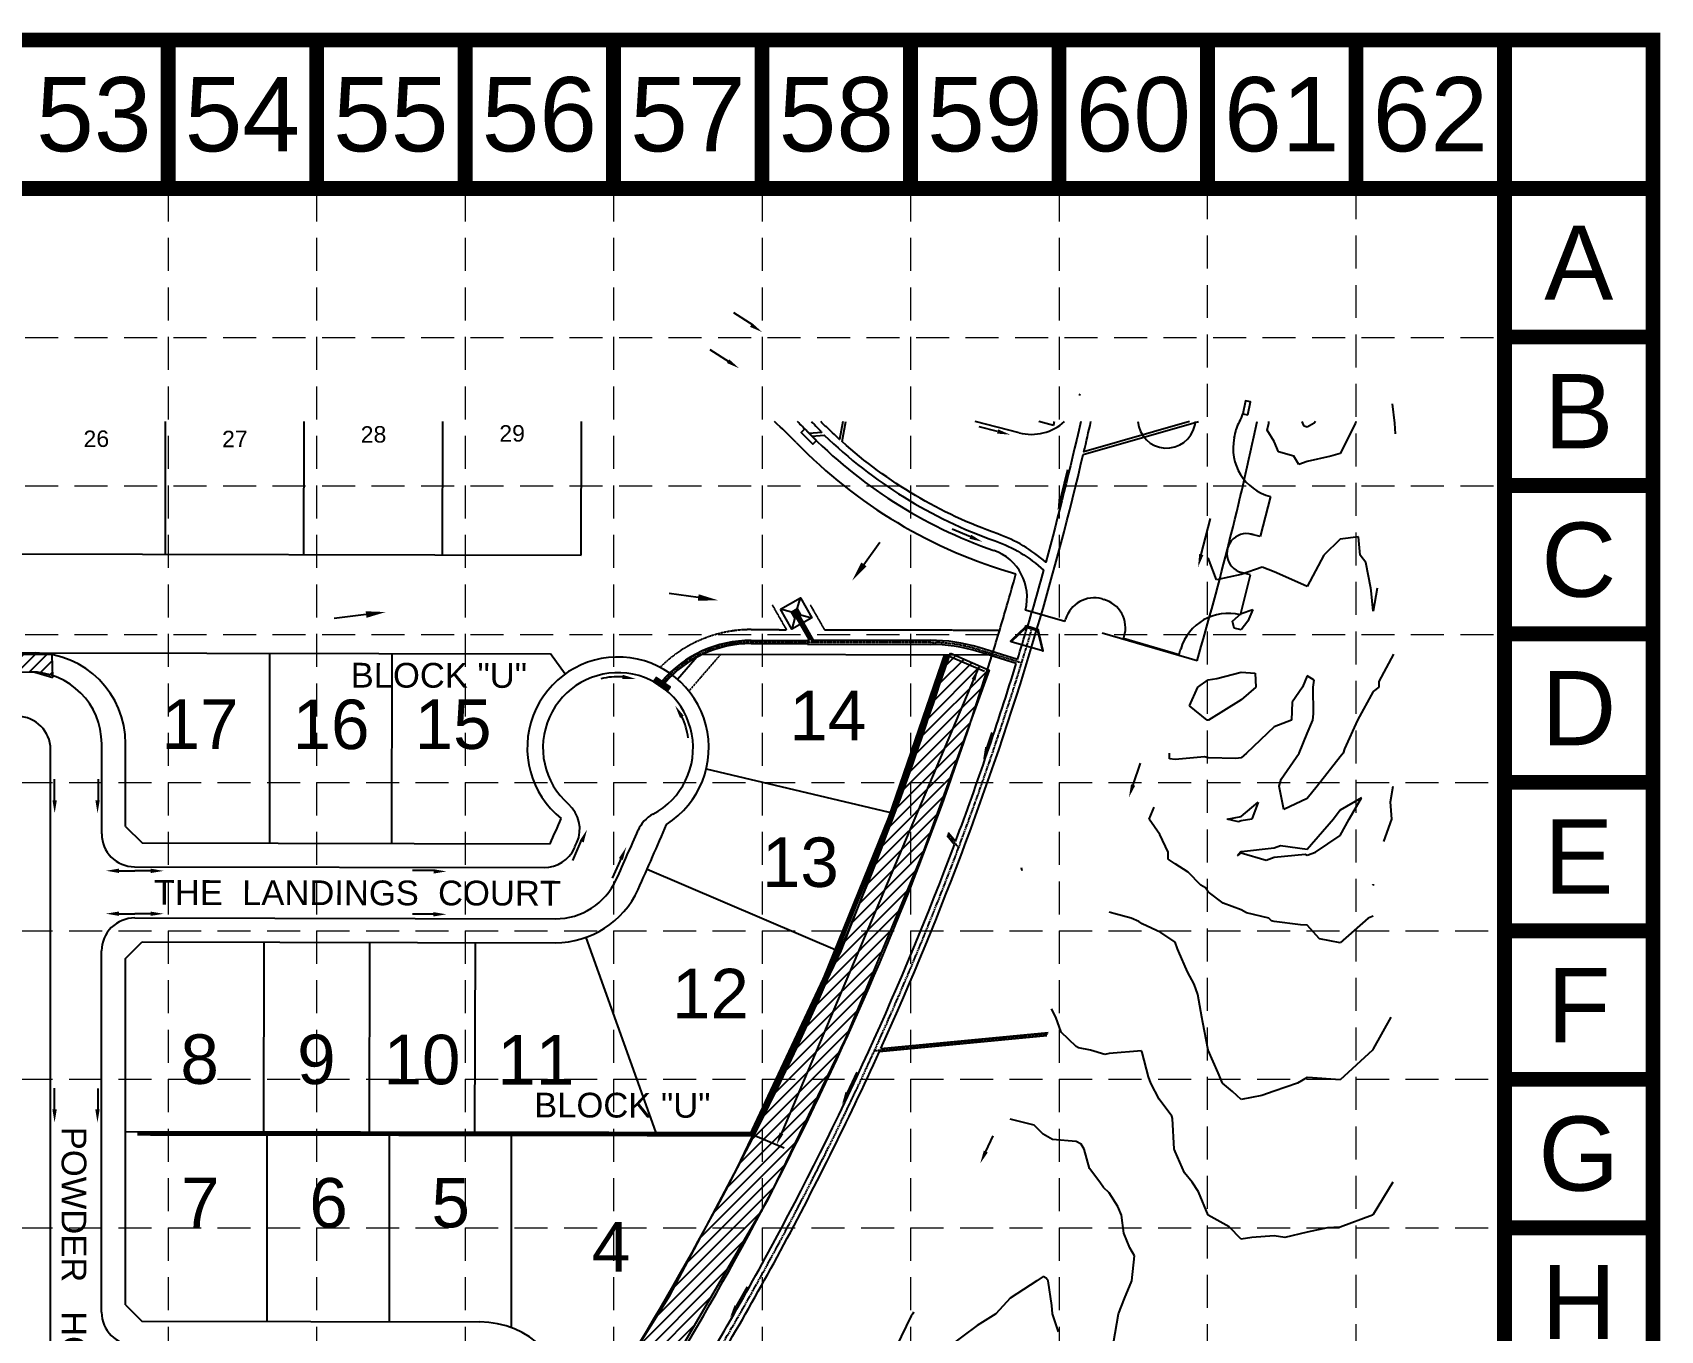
# Model space of a CAD drawing. Header units: inches. Extents: x 2468851 to 2474620, y 7110473 to 7114082.
# Drawn here: x 2473633 to 2474620, y 7113295 to 7114082 of the extents above; entities that cross this region are included whole.
import ezdxf
from ezdxf.enums import TextEntityAlignment as Align

# ---------------------------------------------------------------- set-up
doc = ezdxf.new("R2010")
doc.units = ezdxf.units.IN
doc.header["$MEASUREMENT"] = 0
doc.linetypes.add('CENTER2', pattern=[1.125, 0.75, -0.125, 0.125, -0.125])
doc.linetypes.add('HIDDEN', pattern=[0.375, 0.25, -0.125])
for name, color, linetype in [('AROW', 250, 'Continuous'), ('BASE', 7, 'Continuous'), ('BLOCKNO', 250, 'Continuous'), ('contours', 35, 'Continuous'), ('EXIST', 250, 'Continuous'), ('EXPVMT', 250, 'Continuous'), ('EXSTM', 250, 'Continuous'), ('FLOW', 250, 'Continuous'), ('GRID', 254, 'HIDDEN'), ('LOT', 250, 'Continuous'), ('LOTNO', 250, 'Continuous'), ('PVMT', 250, 'Continuous'), ('SODDED LOT', 2, 'Continuous'), ('SROW', 250, 'Continuous'), ('STM', 1, 'Continuous'), ('STMCL', 133, 'CENTER2'), ('STRNAMES', 250, 'Continuous'), ('WALL', 21, 'HIDDEN')]:
    doc.layers.add(name, color=color, linetype=linetype)
doc.styles.get("Standard").update_dxf_attribs({"font": 'ARIAL.TTF'})
pattern_1 = [(112.518042, (2474495.78832, 7112714.8537), (-0.230939745, -0.095743585), [])]

# ---------------------------------------------------------------- blocks, each defined once
blk = doc.blocks.new('1DB')
at = {"layer": 'FLOW'}
for p, q in [((6.25, 13), (20.07, 13)), ((6.25, -13.5), (20.07, -13.5))]:
    blk.add_line(p, q, dxfattribs=at)
for points in [[(7.28, 11.68), (7.28, 14.32), (-0.62, 13)], [(7.28, -14.32), (7.28, -11.68), (-0.62, -13)]]:
    blk.add_solid(points, dxfattribs=at)

msp = doc.modelspace()

# ---------------------------------------------------------------- hatches: boundary and pattern name
at = {"layer": 'EXSTM'}
h = msp.add_hatch(dxfattribs=at)
h.set_pattern_fill('ANSI31', color=5, angle=0.54291, style=0)
h.set_pattern_definition([(45.5429055, (2464147.56629, 7106110.70135), (-0.0892218899, 0.0875468695), [])])
h.paths.add_polyline_path([(2474234.78, 7113721.38), (2474225.78, 7113712.83), (2474226.13, 7113712.47), (2474235.34, 7113721.21), (2474242.06, 7113719.22), (2474245.03, 7113706.87), (2474245.52, 7113706.99), (2474242.61, 7113719.06), (2474242.8, 7113719.7), (2474234.97, 7113722.02)])
at = {"layer": 'SODDED LOT', "linetype": 'Continuous'}
h = msp.add_hatch(dxfattribs=at)
h.set_pattern_fill('ANSI31', color=256, scale=40, style=0)
h.paths.add_polyline_path([(2472093.27, 7112787.68), (2472221.59, 7112787.6), (2472221.08, 7112667.42), (2472093.19, 7112666.7), (2472093.19, 7112679.12), (2472093.23, 7112787.69)])
h.paths.add_polyline_path([(2471960.54, 7112505.35), (2471959.71, 7112628.22), (2472033.69, 7112628.18), (2472034.41, 7112505.21), (2471960.54, 7112505.34)])
h.paths.add_polyline_path([(2472943.89, 7112483.19), (2472828.59, 7112440.6), (2472835.74, 7112422.59), (2472839.67, 7112413.52), (2472848.01, 7112395.55), (2472853.04, 7112385.9), (2472858.54, 7112375.56), (2472870.46, 7112355.81), (2472902.04, 7112375.66), (2472974.15, 7112421.81), (2472963.65, 7112439.45), (2472954.73, 7112457.18), (2472946.69, 7112476.09), (2472944.08, 7112483.06)])
h.paths.add_polyline_path([(2473207.06, 7112415.58), (2473209.53, 7112419.29), (2473291.23, 7112550.2), (2473277.07, 7112559.74), (2473268.68, 7112565.82), (2473245.98, 7112583.4), (2473233.38, 7112592.16), (2473227.76, 7112595.82), (2473221.45, 7112599.4), (2473212.26, 7112604.76), (2473198.38, 7112611.83), (2473179.61, 7112620.06), (2473160.96, 7112626.49), (2473143.61, 7112631.4), (2473124.73, 7112635.28), (2473119.22, 7112635.24), (2473114.46, 7112633.66), (2473110.42, 7112630.84), (2473107.89, 7112626.3), (2473106.59, 7112621.61), (2473105.41, 7112606.64), (2473105.49, 7112593.24), (2473106.92, 7112578.87), (2473109.79, 7112566.01), (2473113.82, 7112552.87), (2473118.84, 7112540.86), (2473119.62, 7112539.28), (2473125.49, 7112528.42), (2473132.54, 7112517.6), (2473154.47, 7112487.42), (2473189.13, 7112440.05), (2473207, 7112415.61)])
h.paths.add_polyline_path([(2472149.87, 7113580.61), (2472139.15, 7113587.25), (2472148.34, 7113599.5), (2472129.96, 7113617.37), (2472301.04, 7113620.95), (2472421.05, 7113670.47), (2472435.86, 7113657.7), (2472418.5, 7113656.68), (2472386.32, 7113644.43), (2472349.55, 7113630.65), (2472301.04, 7113613.8), (2472253.54, 7113608.18), (2472206.05, 7113607.67), (2472182.05, 7113606.65), (2472168.77, 7113602.57), (2472156, 7113590.31)])
h.paths.add_polyline_path([(2472770.94, 7113693.31), (2472783.83, 7113696.4), (2473029.19, 7113695.37), (2473046.2, 7113689.7), (2473045.68, 7113705.68), (2472771.46, 7113707.22)])
h.paths.add_polyline_path([(2473645.39, 7113690.66), (2473644.98, 7113704.58), (2473380.05, 7113706.22), (2473375.55, 7113692.3), (2473381.69, 7113694.76), (2473634.33, 7113693.94)])
h.paths.add_polyline_path([(2473661.81, 7113026.94), (2473687.47, 7113025.61), (2473728.46, 7113019.28), (2473771.12, 7113012.61), (2473800.78, 7113000.62), (2473816.11, 7112991.96), (2473817.62, 7112992.3), (2473826.58, 7112958.99), (2473778.33, 7112869.43), (2473754.23, 7112818.27), (2473704.86, 7112707.31), (2473675.95, 7112628.52), (2473649.37, 7112551.6), (2473609.35, 7112401.13), (2473621.99, 7112397.24), (2473660.24, 7112541.42), (2473686.99, 7112623.57), (2473721.05, 7112713.98), (2473756.54, 7112795.8), (2473776.21, 7112842.14), (2473803.69, 7112892.8), (2473821.26, 7112931.75), (2473838.19, 7112953.92), (2473843.82, 7112970.36), (2473841.57, 7112984.99), (2473834.36, 7112995.8), (2473821.75, 7113003.46), (2473803.51, 7113011.56), (2473780.76, 7113020.12), (2473754.18, 7113027.78), (2473717.91, 7113032.73), (2473683.75, 7113037.76), (2473675.22, 7113037.54), (2473668.46, 7113034.66), (2473663.02, 7113029.01)])
h.paths.add_polyline_path([(2473971.46, 7113199.84), (2473953.3, 7113211.94), (2473941.19, 7113192.09), (2473861.1, 7113065.57), (2473810.53, 7113087.5), (2473761.17, 7113101.51), (2473720.96, 7113106.99), (2473697.2, 7113110.44), (2473674.12, 7113113.74), (2473679.51, 7113105.34), (2473686.71, 7113099.95), (2473703.5, 7113097.55), (2473742.47, 7113092.16), (2473787.44, 7113083.17), (2473826.42, 7113069.98), (2473851, 7113058.59), (2473862.39, 7113053.19), (2473874.39, 7113053.49), (2473885.78, 7113058.29), (2473895.97, 7113069.68), (2473937.95, 7113137.71), (2473969.87, 7113198.61)])
h.paths.add_polyline_path([(2474189.42, 7113705.55), (2474212.71, 7113695.29), (2474173.05, 7113585.51), (2474125.46, 7113471.59), (2474078.44, 7113374.03), (2473995.24, 7113231.38), (2473980.72, 7113211.84), (2473961.73, 7113224.12), (2474019.25, 7113316.23), (2474060.01, 7113393.26), (2474123.11, 7113525), (2474155.5, 7113608.17)])
h.paths.add_polyline_path([(2472613.26, 7113048.11), (2472742.65, 7113047.89), (2472742.87, 7112984.1), (2472740.21, 7112975.02), (2472732.24, 7112966.82), (2472722.71, 7112964.61), (2472628.32, 7112964.83), (2472620.35, 7112967.71), (2472615.69, 7112974.13), (2472614.14, 7112982.33), (2472613.26, 7112995.17)])
h.paths.add_polyline_path([(2472069.94, 7112331.55), (2472070.27, 7112318.14), (2472070.57, 7112197.11), (2471996.68, 7112197.18), (2471995.85, 7112331.7), (2472070.2, 7112331.62)])
h.paths.add_polyline_path([(2472440.24, 7112197.06), (2472440.35, 7112331.72), (2472514.33, 7112331.71), (2472514.08, 7112311.45), (2472514.13, 7112197.08), (2472440.38, 7112197.08)])
h.paths.add_polyline_path([(2471733.82, 7111882.26), (2471733.82, 7111970.43), (2471868.56, 7111970.92), (2471868.33, 7111882.52), (2471840.59, 7111882.44), (2471733.92, 7111881.99)])
edge = h.paths.add_edge_path()
edge.add_line((2471343.49, 7111970.99), (2471344.1, 7111826.58))
edge.add_line((2471344.1, 7111826.58), (2471538.48, 7111827.27))
edge.add_arc((2471538.41, 7111847.27), 20, 270.20357, 360.19932)
edge.add_line((2471558.41, 7111847.34), (2471558.39, 7111971.64))
edge.add_line((2471558.39, 7111971.64), (2471343.54, 7111970.92))
edge.add_line((2471343.54, 7111970.92), (2471343.49, 7111970.99))
h.paths.add_polyline_path([(2471436.46, 7111651.34), (2471435.9, 7111795.94), (2471345.57, 7111795.65), (2471346.01, 7111779.03), (2471346.34, 7111651.2), (2471436.36, 7111651.42)])
edge = h.paths.add_edge_path()
edge.add_line((2470893.92, 7111969.77), (2470893.47, 7112114.02))
edge.add_line((2470893.47, 7112114.02), (2470801.61, 7112113.73))
edge.add_arc((2470801.67, 7112093.74), 19.99, 90.17771, 179.37668)
edge.add_line((2470781.69, 7112093.96), (2470781.61, 7112090.91))
edge.add_line((2470781.61, 7112090.91), (2470782.08, 7111968.84))
edge.add_line((2470782.08, 7111968.84), (2470894, 7111969.62))
edge.add_line((2470894, 7111969.62), (2470893.92, 7111969.77))
h.paths.add_polyline_path([(2470750.33, 7112143.41), (2470731.58, 7112143.47), (2470623.88, 7112143.12), (2470623.33, 7112319.59), (2470749.92, 7112320.06), (2470750.44, 7112143.38)])
h.paths.add_polyline_path([(2470605.1, 7111911.51), (2470605.12, 7111834.55), (2470462.4, 7111834.08), (2470462.15, 7111910.96), (2470480.76, 7111911.1), (2470605.11, 7111911.52)])
at = {"layer": 'STM'}
h = msp.add_hatch(dxfattribs=at)
h.set_pattern_fill('ANSI31', color=5, scale=2, angle=67.51804, style=0)
h.set_pattern_definition(pattern_1)
h.paths.add_polyline_path([(2474093.05, 7113730.29), (2474096.52, 7113732.28), (2474098.52, 7113728.82), (2474095.05, 7113726.82)])
h = msp.add_hatch(dxfattribs=at)
h.set_pattern_fill('ANSI31', color=5, scale=2, angle=67.51804, style=0)
h.set_pattern_definition(pattern_1)
h.paths.add_polyline_path([(2474017.65, 7113682.54), (2474019.36, 7113685.02), (2474011.13, 7113690.7), (2474009.42, 7113688.22)])

# ---------------------------------------------------------------- linework, layer by layer
at = {"layer": 'AROW'}
for p, q in [((2473634.52, 7113705.62), (2473947.03, 7113705.02)), ((2473955.78, 7113692.83), (2473947.03, 7113705.02)), ((2474023.86, 7113689.73), (2474036.95, 7113704.85)), ((2474036.95, 7113704.85), (2474214.63, 7113704.5)), ((2473689.35, 7113415.52), (2474071.2, 7113414.78))]:
    msp.add_line(p, q, dxfattribs=at)
msp.add_arc((2472360.61, 7114275.65), 1915, 327.81638, 342.64913, dxfattribs=at)
at = {"layer": 'BASE', "color": 9}
msp.add_line((2474525.16, 7113987.19), (2474525.16, 7110567.19), dxfattribs=at)
at = {"layer": 'BASE', "const_width": 9}
for points in [[(2468855.16, 7110477.19), (2474615.16, 7110477.19), (2474615.16, 7114077.19), (2468855.16, 7114077.19)], [(2468945.16, 7110567.19), (2474525.16, 7110567.19), (2474525.16, 7113987.19), (2468945.16, 7113987.19)]]:
    msp.add_lwpolyline(points, close=True, dxfattribs=at)
for points in [[(2473715.16, 7113987.19), (2473715.16, 7114077.19)], [(2473805.16, 7113987.19), (2473805.16, 7114077.19)], [(2473895.16, 7113987.19), (2473895.16, 7114077.19)], [(2473985.16, 7113987.19), (2473985.16, 7114077.19)], [(2474075.16, 7113987.19), (2474075.16, 7114077.19)], [(2474165.16, 7113987.19), (2474165.16, 7114077.19)], [(2474255.16, 7113987.19), (2474255.16, 7114077.19)], [(2474345.16, 7113987.19), (2474345.16, 7114077.19)], [(2474435.16, 7113987.19), (2474435.16, 7114077.19)], [(2474525.16, 7113987.19), (2474525.16, 7114077.19)], [(2474615.16, 7113987.19), (2474615.16, 7114077.19)], [(2474615.16, 7113987.19), (2474525.16, 7113987.19)], [(2474615.16, 7113897.19), (2474525.16, 7113897.19)], [(2474615.16, 7113807.19), (2474525.16, 7113807.19)], [(2474615.16, 7113717.19), (2474525.16, 7113717.19)], [(2474615.16, 7113627.19), (2474525.16, 7113627.19)], [(2474615.16, 7113537.19), (2474525.16, 7113537.19)], [(2474615.16, 7113447.19), (2474525.16, 7113447.19)], [(2474615.16, 7113357.19), (2474525.16, 7113357.19)]]:
    msp.add_lwpolyline(points, dxfattribs=at)
at = {"layer": 'contours'}
for p, q in [((2474458.68, 7113844.94, 606), (2474457.27, 7113856.63, 606)), ((2474381.38, 7113840.74, 606), (2474382.28, 7113844.94, 606)), ((2474382.28, 7113844.94, 606), (2474382.29, 7113845.86, 606)), ((2474402.83, 7113844.94, 607), (2474402.42, 7113845.86, 607)), ((2474403.65, 7113843.01, 607), (2474402.83, 7113844.94, 607)), ((2474405.57, 7113842.46, 607), (2474403.65, 7113843.01, 607)), ((2474409.82, 7113844.94, 607), (2474405.57, 7113842.46, 607)), ((2474410.55, 7113845.86, 607), (2474409.82, 7113844.94, 607)), ((2474434.76, 7113844.94, 606), (2474425.57, 7113826.56, 606)), ((2474434.97, 7113845.86, 606), (2474434.76, 7113844.94, 606)), ((2474459.11, 7113838.47, 606), (2474458.68, 7113844.94, 606)), ((2474385.57, 7113833.87, 606), (2474381.38, 7113840.74, 606)), ((2474388.24, 7113827.6, 606), (2474385.57, 7113833.87, 606)), ((2474397.43, 7113824.94, 606), (2474388.24, 7113827.6, 606)), ((2474400.55, 7113819.92, 606), (2474397.43, 7113824.94, 606)), ((2474405.57, 7113821.74, 606), (2474400.55, 7113819.92, 606)), ((2474419.86, 7113824.94, 606), (2474405.57, 7113821.74, 606)), ((2474425.57, 7113826.56, 606), (2474419.86, 7113824.94, 606)), ((2474425.57, 7113774.67, 605), (2474415.64, 7113764.94, 605)), ((2474436.75, 7113776.12, 605), (2474425.57, 7113774.67, 605)), ((2474437.73, 7113764.94, 605), (2474436.75, 7113776.12, 605)), ((2474350.6, 7113749.96, 605), (2474345.57, 7113763.21, 605)), ((2474415.64, 7113764.94, 605), (2474405.57, 7113746, 605)), ((2474441.18, 7113760.54, 605), (2474437.73, 7113764.94, 605)), ((2474365.57, 7113753.22, 605), (2474350.6, 7113749.96, 605)), ((2474378.22, 7113757.58, 605), (2474365.57, 7113753.22, 605)), ((2474385.57, 7113754.82, 605), (2474378.22, 7113757.58, 605)), ((2474392.45, 7113751.81, 605), (2474385.57, 7113754.82, 605)), ((2474444.06, 7113744.94, 605), (2474441.18, 7113760.54, 605)), ((2474405.57, 7113746, 605), (2474392.45, 7113751.81, 605)), ((2474444.23, 7113743.59, 605), (2474444.06, 7113744.94, 605)), ((2474445.57, 7113730.87, 605), (2474444.23, 7113743.59, 605)), ((2474448.04, 7113744.94, 605), (2474445.57, 7113730.87, 605)), ((2474360.32, 7113724.94, 605), (2474365.57, 7113729.64, 605)), ((2474361.24, 7113720.6, 605), (2474360.32, 7113724.94, 605)), ((2474365.57, 7113729.64, 605), (2474372.59, 7113731.95, 605)), ((2474369.66, 7113724.94, 605), (2474365.57, 7113719.73, 605)), ((2474372.59, 7113731.95, 605), (2474369.66, 7113724.94, 605)), ((2474365.57, 7113719.73, 605), (2474361.24, 7113720.6, 605)), ((2474457.88, 7113704.94, 604), (2474449.05, 7113688.41, 604)), ((2474350.81, 7113690.17, 605), (2474365.57, 7113693.94, 605)), ((2474365.57, 7113693.94, 605), (2474373.96, 7113693.32, 605)), ((2474373.96, 7113693.32, 605), (2474374.35, 7113684.94, 605)), ((2474334.2, 7113673.56, 605), (2474339.35, 7113684.94, 605)), ((2474339.35, 7113684.94, 605), (2474345.57, 7113689.3, 605)), ((2474345.57, 7113689.3, 605), (2474350.81, 7113690.17, 605)), ((2474374.35, 7113684.94, 605), (2474365.57, 7113677.21, 605)), ((2474402.77, 7113684.94, 604), (2474396.48, 7113675.84, 604)), ((2474405.57, 7113691.8, 604), (2474402.77, 7113684.94, 604)), ((2474409.86, 7113689.22, 604), (2474405.57, 7113691.8, 604)), ((2474409.1, 7113684.94, 604), (2474409.86, 7113689.22, 604)), ((2474409.32, 7113668.69, 604), (2474409.1, 7113684.94, 604)), ((2474449, 7113684.94, 604), (2474445.57, 7113682.29, 604)), ((2474449.05, 7113688.41, 604), (2474449, 7113684.94, 604)), ((2474344.94, 7113664.94, 605), (2474334.2, 7113673.56, 605)), ((2474365.57, 7113677.21, 605), (2474345.71, 7113664.94, 605)), ((2474396.48, 7113675.84, 604), (2474396.11, 7113664.94, 604)), ((2474445.57, 7113682.29, 604), (2474435.95, 7113664.94, 604)), ((2474345.52, 7113664.89, 605), (2474344.94, 7113664.94, 605)), ((2474345.57, 7113664.89, 605), (2474345.52, 7113664.89, 605)), ((2474345.71, 7113664.94, 605), (2474345.57, 7113664.89, 605)), ((2474396.11, 7113664.94, 604), (2474385.57, 7113660.93, 604)), ((2474405.57, 7113656.83, 604), (2474409.04, 7113664.94, 604)), ((2474409.04, 7113664.94, 604), (2474409.32, 7113668.69, 604)), ((2474435.95, 7113664.94, 604), (2474428.16, 7113647.53, 604)), ((2474385.57, 7113660.93, 604), (2474368.87, 7113644.94, 604)), ((2474400.61, 7113644.94, 604), (2474405.57, 7113656.83, 604)), ((2474322.15, 7113641.52, 604), (2474322, 7113644.94, 604)), ((2474368.87, 7113644.94, 604), (2474365.57, 7113641.96, 604)), ((2474389.82, 7113629.19, 604), (2474400.61, 7113644.94, 604)), ((2474427.43, 7113644.94, 604), (2474425.57, 7113642.58, 604)), ((2474428.16, 7113647.53, 604), (2474427.43, 7113644.94, 604)), ((2474325.57, 7113641.06, 604), (2474322.15, 7113641.52, 604)), ((2474343.28, 7113642.64, 604), (2474325.57, 7113641.06, 604)), ((2474345.57, 7113642.07, 604), (2474343.28, 7113642.64, 604)), ((2474362.39, 7113641.75, 604), (2474345.57, 7113642.07, 604)), ((2474365.57, 7113641.96, 604), (2474362.39, 7113641.75, 604)), ((2474425.57, 7113642.58, 604), (2474411.69, 7113624.94, 604)), ((2474388.66, 7113624.94, 604), (2474389.82, 7113629.19, 604)), ((2474391.32, 7113610.69, 604), (2474388.66, 7113624.94, 604)), ((2474411.69, 7113624.94, 604), (2474405.57, 7113617.48, 604)), ((2474456.03, 7113615.39, 604), (2474457.75, 7113624.94, 604)), ((2474365.57, 7113606.47, 604), (2474375.8, 7113615.16, 604)), ((2474375.8, 7113615.16, 604), (2474372, 7113604.94, 604)), ((2474405.57, 7113617.48, 604), (2474391.32, 7113610.69, 604)), ((2474438.38, 7113617.75, 603), (2474425.57, 7113610.32, 603)), ((2474431.02, 7113604.94, 603), (2474438.38, 7113617.75, 603)), ((2474456.81, 7113604.94, 604), (2474456.03, 7113615.39, 604)), ((2474309.73, 7113604.94, 603), (2474312.88, 7113612.24, 603)), ((2474316.21, 7113595.57, 603), (2474309.73, 7113604.94, 603)), ((2474357.02, 7113604.94, 604), (2474365.57, 7113606.47, 604)), ((2474363.82, 7113603.19, 604), (2474357.02, 7113604.94, 604)), ((2474372, 7113604.94, 604), (2474365.57, 7113603.92, 604)), ((2474421.58, 7113604.94, 603), (2474405.57, 7113586.51, 603)), ((2474425.57, 7113610.32, 603), (2474421.58, 7113604.94, 603)), ((2474425.57, 7113595, 603), (2474431.02, 7113604.94, 603)), ((2474451.91, 7113591.27, 604), (2474456.81, 7113604.94, 604)), ((2474321.21, 7113584.94, 603), (2474316.21, 7113595.57, 603)), ((2474365.57, 7113603.92, 604), (2474363.82, 7113603.19, 604)), ((2474410.61, 7113584.94, 603), (2474425.57, 7113595, 603)), ((2474321.23, 7113580.6, 603), (2474321.21, 7113584.94, 603)), ((2474365.12, 7113584.94, 603), (2474363.29, 7113582.65, 603)), ((2474365.57, 7113585.13, 603), (2474365.12, 7113584.94, 603)), ((2474365.8, 7113585.16, 603), (2474365.57, 7113585.13, 603)), ((2474385.57, 7113587.32, 603), (2474365.8, 7113585.16, 603)), ((2474389.32, 7113588.68, 603), (2474385.57, 7113587.32, 603)), ((2474405.57, 7113586.51, 603), (2474389.32, 7113588.68, 603)), ((2474405.57, 7113583.03, 603), (2474410.61, 7113584.94, 603)), ((2474325.57, 7113577.88, 603), (2474321.23, 7113580.6, 603)), ((2474333.34, 7113572.71, 603), (2474325.57, 7113577.88, 603)), ((2474363.29, 7113582.65, 603), (2474365.57, 7113584.42, 603)), ((2474365.57, 7113584.42, 603), (2474380.74, 7113580.1, 603)), ((2474380.74, 7113580.1, 603), (2474385.57, 7113581.78, 603)), ((2474385.57, 7113581.78, 603), (2474404.28, 7113583.64, 603)), ((2474404.28, 7113583.64, 603), (2474405.57, 7113583.03, 603)), ((2474341.16, 7113564.94, 603), (2474333.34, 7113572.71, 603)), ((2474343.91, 7113563.27, 603), (2474341.16, 7113564.94, 603)), ((2474445.43, 7113564.94, 604), (2474445.57, 7113565.32, 604)), ((2474445.43, 7113564.8, 604), (2474445.43, 7113564.94, 604)), ((2474445.57, 7113565.32, 604), (2474445.76, 7113565.12, 604)), ((2474445.65, 7113564.94, 604), (2474445.57, 7113564.85, 604)), ((2474445.76, 7113565.12, 604), (2474445.65, 7113564.94, 604)), ((2474345.57, 7113560.91, 603), (2474343.91, 7113563.27, 603)), ((2474354.62, 7113553.98, 603), (2474345.57, 7113560.91, 603)), ((2474445.57, 7113564.85, 604), (2474445.43, 7113564.8, 604)), ((2474288.37, 7113547.74, 602), (2474285.57, 7113548.53, 602)), ((2474298.85, 7113544.94, 602), (2474288.37, 7113547.74, 602)), ((2474365.57, 7113549.91, 603), (2474354.62, 7113553.98, 603)), ((2474368.83, 7113548.2, 603), (2474365.57, 7113549.91, 603)), ((2474382.32, 7113544.94, 603), (2474368.83, 7113548.2, 603)), ((2474445.57, 7113546.06, 603), (2474442.59, 7113544.94, 603)), ((2474303.54, 7113542.91, 602), (2474298.85, 7113544.94, 602)), ((2474305.57, 7113541.5, 602), (2474303.54, 7113542.91, 602)), ((2474316.88, 7113536.25, 602), (2474305.57, 7113541.5, 602)), ((2474325.57, 7113530.27, 602), (2474316.88, 7113536.25, 602)), ((2474383.89, 7113543.25, 603), (2474382.32, 7113544.94, 603)), ((2474385.57, 7113542.86, 603), (2474383.89, 7113543.25, 603)), ((2474401.4, 7113540.76, 603), (2474385.57, 7113542.86, 603)), ((2474405.57, 7113540.6, 603), (2474401.4, 7113540.76, 603)), ((2474412.94, 7113532.31, 603), (2474405.57, 7113540.6, 603)), ((2474442.59, 7113544.94, 603), (2474425.57, 7113529.91, 603)), ((2474326.95, 7113526.31, 602), (2474325.57, 7113530.27, 602)), ((2474327.5, 7113524.94, 602), (2474326.95, 7113526.31, 602)), ((2474425.57, 7113529.91, 603), (2474412.94, 7113532.31, 603)), ((2474332.91, 7113512.27, 602), (2474327.5, 7113524.94, 602)), ((2474337.06, 7113504.94, 602), (2474332.91, 7113512.27, 602)), ((2474339.34, 7113498.7, 602), (2474337.06, 7113504.94, 602)), ((2474341.66, 7113484.94, 602), (2474339.34, 7113498.7, 602)), ((2474253.3, 7113484.94, 601), (2474250.61, 7113489.97, 601)), ((2474256.39, 7113475.75, 601), (2474253.3, 7113484.94, 601)), ((2474342.28, 7113481.64, 602), (2474341.66, 7113484.94, 602)), ((2474345.55, 7113464.94, 602), (2474342.28, 7113481.64, 602)), ((2474456.31, 7113484.94, 602), (2474445.57, 7113465.61, 602)), ((2474265.57, 7113467.03, 601), (2474256.39, 7113475.75, 601)), ((2474266.9, 7113466.27, 601), (2474265.57, 7113467.03, 601)), ((2474274.25, 7113464.94, 601), (2474266.9, 7113466.27, 601)), ((2474282.92, 7113462.28, 601), (2474274.25, 7113464.94, 601)), ((2474285.57, 7113462.92, 601), (2474282.92, 7113462.28, 601)), ((2474305.11, 7113464.47, 601), (2474285.57, 7113462.92, 601)), ((2474305.57, 7113463.37, 601), (2474305.11, 7113464.47, 601)), ((2474309.31, 7113448.67, 601), (2474305.57, 7113463.37, 601)), ((2474345.55, 7113464.92, 602), (2474345.55, 7113464.94, 602)), ((2474345.57, 7113464.8, 602), (2474345.55, 7113464.92, 602)), ((2474351.68, 7113451.05, 602), (2474345.57, 7113464.8, 602)), ((2474445.13, 7113464.94, 602), (2474425.57, 7113446.96, 602)), ((2474445.57, 7113465.61, 602), (2474445.13, 7113464.94, 602)), ((2474310.7, 7113444.94, 601), (2474309.31, 7113448.67, 601)), ((2474354.29, 7113444.94, 602), (2474351.68, 7113451.05, 602)), ((2474405.57, 7113448.28, 602), (2474399.76, 7113444.94, 602)), ((2474408.82, 7113448.18, 602), (2474405.57, 7113448.28, 602)), ((2474425.57, 7113446.96, 602), (2474408.82, 7113448.18, 602)), ((2474315.81, 7113435.18, 601), (2474310.7, 7113444.94, 601)), ((2474360.35, 7113439.71, 602), (2474354.29, 7113444.94, 602)), ((2474365.57, 7113435.01, 602), (2474360.35, 7113439.71, 602)), ((2474378.02, 7113437.39, 602), (2474365.57, 7113435.01, 602)), ((2474385.57, 7113440, 602), (2474378.02, 7113437.39, 602)), ((2474399.76, 7113444.94, 602), (2474385.57, 7113440, 602)), ((2474323.58, 7113424.94, 601), (2474315.81, 7113435.18, 601)), ((2474240, 7113419.36, 600), (2474225.57, 7113423.01, 600)), ((2474245.57, 7113413.91, 600), (2474240, 7113419.36, 600)), ((2474324.01, 7113423.37, 601), (2474323.58, 7113424.94, 601)), ((2474324.86, 7113404.94, 601), (2474324.01, 7113423.37, 601)), ((2474251.25, 7113410.62, 600), (2474245.57, 7113413.91, 600)), ((2474265.57, 7113409.51, 600), (2474251.25, 7113410.62, 600)), ((2474268.57, 7113407.93, 600), (2474265.57, 7113409.51, 600)), ((2474270.41, 7113404.94, 600), (2474268.57, 7113407.93, 600)), ((2474273.68, 7113393.05, 600), (2474270.41, 7113404.94, 600)), ((2474325.08, 7113404.44, 601), (2474324.86, 7113404.94, 601)), ((2474325.57, 7113403.53, 601), (2474325.08, 7113404.44, 601)), ((2474331.18, 7113390.54, 601), (2474325.57, 7113403.53, 601)), ((2474279.89, 7113384.94, 600), (2474273.68, 7113393.05, 600)), ((2474335.89, 7113384.94, 601), (2474331.18, 7113390.54, 601)), ((2474282.19, 7113381.56, 600), (2474279.89, 7113384.94, 600)), ((2474285.57, 7113378.31, 600), (2474282.19, 7113381.56, 600)), ((2474290.73, 7113370.1, 600), (2474285.57, 7113378.31, 600)), ((2474339.6, 7113378.96, 601), (2474335.89, 7113384.94, 601)), ((2474345.53, 7113364.94, 601), (2474339.6, 7113378.96, 601)), ((2474457.37, 7113384.94, 601), (2474445.57, 7113365.25, 601)), ((2474292.99, 7113364.94, 600), (2474290.73, 7113370.1, 600)), ((2474294.48, 7113353.84, 600), (2474292.99, 7113364.94, 600)), ((2474345.54, 7113364.9, 601), (2474345.53, 7113364.94, 601)), ((2474345.57, 7113364.88, 601), (2474345.54, 7113364.9, 601)), ((2474358.36, 7113357.72, 601), (2474345.57, 7113364.88, 601)), ((2474445.13, 7113364.94, 601), (2474425.57, 7113357.58, 601)), ((2474445.57, 7113365.25, 601), (2474445.13, 7113364.94, 601)), ((2474298.04, 7113344.94, 600), (2474294.48, 7113353.84, 600)), ((2474365.57, 7113350.24, 601), (2474358.36, 7113357.72, 601)), ((2474371.92, 7113351.28, 601), (2474365.57, 7113350.24, 601)), ((2474385.57, 7113352.39, 601), (2474371.92, 7113351.28, 601)), ((2474391.96, 7113351.33, 601), (2474385.57, 7113352.39, 601)), ((2474405.57, 7113354.45, 601), (2474391.96, 7113351.33, 601)), ((2474417.86, 7113357.22, 601), (2474405.57, 7113354.45, 601)), ((2474425.57, 7113357.58, 601), (2474417.86, 7113357.22, 601)), ((2474300.84, 7113340.2, 600), (2474298.04, 7113344.94, 600)), ((2474299.19, 7113324.94, 600), (2474300.84, 7113340.2, 600)), ((2474241.78, 7113324.94, 599), (2474225.57, 7113314.49, 599)), ((2474245.57, 7113327.76, 599), (2474241.78, 7113324.94, 599)), ((2474247.29, 7113326.65, 599), (2474245.57, 7113327.76, 599)), ((2474248.52, 7113324.94, 599), (2474247.29, 7113326.65, 599)), ((2474250.74, 7113310.1, 599), (2474248.52, 7113324.94, 599)), ((2474294.89, 7113314.25, 600), (2474299.19, 7113324.94, 600)), ((2474225.57, 7113314.49, 599), (2474216.82, 7113304.94, 599)), ((2474251.09, 7113304.94, 599), (2474250.74, 7113310.1, 599)), ((2474291.26, 7113304.94, 600), (2474294.89, 7113314.25, 600)), ((2474165.57, 7113303.81, 600), (2474156.42, 7113284.94, 600)), ((2474166.5, 7113304.94, 600), (2474165.57, 7113303.81, 600)), ((2474166.85, 7113306.22, 600), (2474166.5, 7113304.94, 600)), ((2474216.82, 7113304.94, 599), (2474205.57, 7113297.96, 599)), ((2474254.84, 7113294.2, 599), (2474251.09, 7113304.94, 599)), ((2474288.11, 7113287.47, 600), (2474291.26, 7113304.94, 600)), ((2474205.57, 7113297.96, 599), (2474188.15, 7113284.94, 599))]:
    msp.add_line(p, q, dxfattribs=at)
at = {"layer": 'EXIST', "color": 252}
for p, q in [((2473713.52, 7113765.47), (2473713.67, 7113845.86)), ((2473797.52, 7113765.31), (2473797.67, 7113845.86)), ((2473881.52, 7113765.15), (2473881.67, 7113845.86)), ((2473965.52, 7113764.98), (2473965.67, 7113845.86)), ((2474251.88, 7113843.58), (2474242.88, 7113845.86)), ((2472621.52, 7113767.58), (2473965.52, 7113764.98)), ((2474281.22, 7113717.76), (2474338.84, 7113701.01))]:
    msp.add_line(p, q, dxfattribs=at)
for centre, radius, start, end in [((2473898.32, 7113641.84), 275, 44.11656, 47.89324), ((2472360.61, 7114275.65), 1940, 347.13128, 347.20047), ((2472360.61, 7114275.65), 2060, 343.79711, 347.95762), ((2474311.13, 7114042.11), 300, 224.11656, 254.11951), ((2472360.61, 7114275.65), 1940, 343.80242, 344.38814)]:
    msp.add_arc(centre, radius, start, end, dxfattribs=at)
at = {"layer": 'EXPVMT'}
for p, q in [((2474231.02, 7113839.07), (2474204.27, 7113845.86)), ((2474383.28, 7113800.42), (2474377.13, 7113776.19)), ((2474377.13, 7113776.19), (2474370.37, 7113777.9)), ((2474371.23, 7113752.95), (2474364.81, 7113754.58)), ((2474365.08, 7113728.72), (2474371.23, 7113752.95)), ((2474281.29, 7113738.35), (2474282.25, 7113738.08)), ((2474258.76, 7113724.66), (2474234.74, 7113731.63)), ((2474327.9, 7113704.59), (2474294.29, 7113714.35))]:
    msp.add_line(p, q, dxfattribs=at)
for points in [[(2474369.51, 7113850.01), (2474371.16, 7113857.84), (2474368.22, 7113858.46), (2474366.58, 7113850.63)], [(2474108.11, 7113834.33), (2474101.06, 7113841.43), (2474098.93, 7113839.32), (2474105.97, 7113832.22)]]:
    msp.add_lwpolyline(points, close=True, dxfattribs=at)
for centre, radius, start, end in [((2472360.61, 7114275.65), 1951.5, 347.75606, 347.78509), ((2473898.32, 7113641.84), 284.5, 44.11656, 45.81749), ((2474238.4, 7113868.15), 30, 255.75679, 312.01897), ((2474320.34, 7113847.29), 17.5, 184.68414, 347.6772), ((2472360.61, 7114275.65), 2023.5, 347.67011, 347.73705), ((2472360.61, 7114275.65), 2048.5, 347.60499, 347.75688), ((2474375.22, 7113838.49), 13, 145.27625, 167.75688), ((2474353.85, 7113853.3), 13, 325.27625, 348.14893), ((2474311.13, 7114042.11), 290.5, 224.11656, 250.80874), ((2474390.66, 7113829.5), 30, 167.60499, 255.75679), ((2474368.94, 7113765.92), 12.07, 68.30848, 261.55195), ((2474205.77, 7113739.42), 30, 344.95803, 70.80874), ((2474276.44, 7113721.01), 18, 74.37121, 163.85412), ((2474277.4, 7113720.74), 18, 343.85438, 74.37121), ((2472360.61, 7114275.65), 1976.5, 343.81327, 343.85412), ((2474357.7, 7113699.64), 30, 75.75679, 163.91113), ((2472360.61, 7114275.65), 2013.5, 343.81327, 343.85438), ((2472360.61, 7114275.65), 2048.5, 343.81327, 343.91113)]:
    msp.add_arc(centre, radius, start, end, dxfattribs=at)
at = {"layer": 'EXSTM', "color": 5}
msp.add_line((2474245.03, 7113706.87), (2474226.13, 7113712.47), dxfattribs=at)
for points in [[(2474105.12, 7113845.86, -0.002165), (2474106.88, 7113844.06, 0.00487), (2474110.77, 7113840.12), (2474110.6, 7113839.94, 0.000747), (2474111.2, 7113839.35), (2474103.78, 7113838.68), (2474105.39, 7113837.07), (2474112.85, 7113837.74, 0.108269), (2474216.47, 7113773.55, -0.104638), (2474245.72, 7113755.72, -0.004607), (2474235.82, 7113721.07), (2474241.58, 7113719.37, 0.014051), (2474269.85, 7113825.9), (2474339.74, 7113845.86)], [(2474124.06, 7113845.86), (2474122.19, 7113835.12, -0.010372), (2474113.77, 7113843.14), (2474113.59, 7113842.96, -0.003643), (2474110.71, 7113845.86)], [(2474268.29, 7113845.86, -0.011235), (2474247.06, 7113760.6, 0.097771), (2474217.97, 7113777.8, -0.098717), (2474123.72, 7113833.73), (2474125.84, 7113845.86)], [(2474334.27, 7113845.86), (2474270.25, 7113827.57, 0.002392), (2474274.44, 7113845.86, 0.002392)]]:
    msp.add_lwpolyline(points, format="xyb", dxfattribs=at)
msp.add_lwpolyline([(2474234.78, 7113721.38), (2474225.78, 7113712.83), (2474226.13, 7113712.47), (2474235.34, 7113721.21), (2474242.06, 7113719.22), (2474245.03, 7113706.87), (2474245.52, 7113706.99), (2474242.61, 7113719.06), (2474242.8, 7113719.7), (2474234.97, 7113722.02)], close=True, dxfattribs=at)
at = {"layer": 'FLOW', "color": 7}
for p, q in [((2474217.91, 7113839.88), (2474206.73, 7113842.72)), ((2474256.18, 7113799.53), (2474260.49, 7113816.9)), ((2474341.36, 7113765.29), (2474346.88, 7113787.04)), ((2474136.9, 7113759.31), (2474146.63, 7113772.74)), ((2474201.41, 7113776.07), (2474190.3, 7113780.74)), ((2474036.48, 7113739.22), (2474018.82, 7113741.61)), ((2473835.16, 7113728.91), (2473815.91, 7113726.44)), ((2474211.63, 7113648.25), (2474214.71, 7113657.34)), ((2474300.02, 7113625.6), (2474304.46, 7113638.9)), ((2473685.37, 7113573.59), (2473694.98, 7113573.57)), ((2473704.59, 7113573.55), (2473694.98, 7113573.57)), ((2473685.32, 7113547.59), (2473694.93, 7113547.57)), ((2473704.54, 7113547.55), (2473694.93, 7113547.57)), ((2474126.93, 7113439.01), (2474132.8, 7113451.44)), ((2474210.75, 7113403.37), (2474215.21, 7113412.85)), ((2474059.61, 7113309.6), (2474066.25, 7113321.32))]:
    msp.add_line(p, q, dxfattribs=at)
at = {"layer": 'FLOW'}
for p, q in [((2474217.91, 7113839.88), (2474206.73, 7113842.72)), ((2474256.18, 7113799.53), (2474260.49, 7113816.9)), ((2474341.36, 7113765.29), (2474346.88, 7113787.04)), ((2474136.9, 7113759.31), (2474146.63, 7113772.74)), ((2474201.41, 7113776.07), (2474190.3, 7113780.74)), ((2474036.48, 7113739.22), (2474018.82, 7113741.61)), ((2473835.16, 7113728.91), (2473815.91, 7113726.44)), ((2474211.63, 7113648.25), (2474214.71, 7113657.34)), ((2474300.02, 7113625.6), (2474304.46, 7113638.9)), ((2473685.37, 7113573.59), (2473694.98, 7113573.57)), ((2473704.59, 7113573.55), (2473694.98, 7113573.57)), ((2473685.32, 7113547.59), (2473694.93, 7113547.57)), ((2473704.54, 7113547.55), (2473694.93, 7113547.57)), ((2474126.93, 7113439.01), (2474132.8, 7113451.44)), ((2474210.75, 7113403.37), (2474215.21, 7113412.85)), ((2474059.61, 7113309.6), (2474066.25, 7113321.32))]:
    msp.add_line(p, q, dxfattribs=at)
at = {"layer": 'FLOW', "color": 7}
for start, end in [(86.36165, 104.12464), (8.03872, 25.80172)]:
    msp.add_arc((2473987.85, 7113648.22), 43, start, end, dxfattribs=at)
at = {"layer": 'FLOW'}
for start, end in [(86.36165, 104.12464), (8.03872, 25.80172)]:
    msp.add_arc((2473987.85, 7113648.22), 43, start, end, dxfattribs=at)
at = {"layer": 'FLOW', "color": 7}
for points in [[(2474218.23, 7113841.16), (2474217.59, 7113838.6), (2474225.57, 7113837.94)], [(2474257.46, 7113799.21), (2474254.9, 7113799.84), (2474254.27, 7113791.86)], [(2474201.92, 7113777.28), (2474200.9, 7113774.85), (2474208.69, 7113773)], [(2474342.63, 7113764.96), (2474340.08, 7113765.61), (2474339.41, 7113757.63)], [(2474138.52, 7113758.13), (2474135.28, 7113760.48), (2474129.85, 7113749.59)], [(2474036.75, 7113741.2), (2474036.21, 7113737.24), (2474048.37, 7113737.62)], [(2473834.91, 7113730.89), (2473835.42, 7113726.92), (2473847.07, 7113730.43)], [(2473990.37, 7113689.83), (2473990.78, 7113692.43), (2473998.38, 7113689.91)], [(2474025.44, 7113666.25), (2474027.7, 7113667.6), (2474022.49, 7113673.69)], [(2474212.88, 7113647.83), (2474210.39, 7113648.67), (2474209.1, 7113640.77)], [(2474301.27, 7113625.18), (2474298.77, 7113626.01), (2474297.52, 7113618.1)], [(2473685.36, 7113572.27), (2473685.37, 7113574.9), (2473677.46, 7113573.6)], [(2473704.58, 7113572.23), (2473704.59, 7113574.87), (2473712.49, 7113573.53)], [(2473685.31, 7113546.27), (2473685.32, 7113548.9), (2473677.41, 7113547.6)], [(2473704.53, 7113546.23), (2473704.54, 7113548.87), (2473712.44, 7113547.53)], [(2474128.12, 7113438.45), (2474125.74, 7113439.57), (2474123.56, 7113431.87)], [(2474209.56, 7113403.93), (2474211.94, 7113402.81), (2474207.38, 7113396.23)], [(2474060.75, 7113308.95), (2474058.46, 7113310.25), (2474055.71, 7113302.73)]]:
    msp.add_solid(points, dxfattribs=at)
at = {"layer": 'FLOW'}
for points in [[(2474218.23, 7113841.16), (2474217.59, 7113838.6), (2474225.57, 7113837.94)], [(2474257.46, 7113799.21), (2474254.9, 7113799.84), (2474254.27, 7113791.86)], [(2474201.92, 7113777.28), (2474200.9, 7113774.85), (2474208.69, 7113773)], [(2474342.63, 7113764.96), (2474340.08, 7113765.61), (2474339.41, 7113757.63)], [(2474138.52, 7113758.13), (2474135.28, 7113760.48), (2474129.85, 7113749.59)], [(2474036.75, 7113741.2), (2474036.21, 7113737.24), (2474048.37, 7113737.62)], [(2473834.91, 7113730.89), (2473835.42, 7113726.92), (2473847.07, 7113730.43)], [(2473990.37, 7113689.83), (2473990.78, 7113692.43), (2473998.38, 7113689.91)], [(2474025.44, 7113666.25), (2474027.7, 7113667.6), (2474022.49, 7113673.69)], [(2474212.88, 7113647.83), (2474210.39, 7113648.67), (2474209.1, 7113640.77)], [(2474301.27, 7113625.18), (2474298.77, 7113626.01), (2474297.52, 7113618.1)], [(2473685.36, 7113572.27), (2473685.37, 7113574.9), (2473677.46, 7113573.6)], [(2473704.58, 7113572.23), (2473704.59, 7113574.87), (2473712.49, 7113573.53)], [(2473685.31, 7113546.27), (2473685.32, 7113548.9), (2473677.41, 7113547.6)], [(2473704.53, 7113546.23), (2473704.54, 7113548.87), (2473712.44, 7113547.53)], [(2474128.12, 7113438.45), (2474125.74, 7113439.57), (2474123.56, 7113431.87)], [(2474209.56, 7113403.93), (2474211.94, 7113402.81), (2474207.38, 7113396.23)], [(2474060.75, 7113308.95), (2474058.46, 7113310.25), (2474055.71, 7113302.73)]]:
    msp.add_solid(points, dxfattribs=at)
at = {"layer": 'GRID', "color": 252, "linetype": 'HIDDEN', "lineweight": 0, "ltscale": 80}
for p, q in [((2473715.16, 7113987.19), (2473715.16, 7110836.8)), ((2473805.16, 7113987.19), (2473805.16, 7110836.8)), ((2473895.16, 7113987.19), (2473895.16, 7110836.8)), ((2473985.16, 7113987.19), (2473985.16, 7110836.8)), ((2474075.16, 7113987.19), (2474075.16, 7110836.8)), ((2474165.16, 7113987.19), (2474165.16, 7110836.8)), ((2474255.16, 7113987.19), (2474255.16, 7110836.8)), ((2474345, 7113988.67), (2474345, 7110836.8)), ((2474435, 7113988.67), (2474435, 7110836.8)), ((2468948.47, 7113896.9), (2474528.47, 7113896.9)), ((2468948.47, 7113806.9), (2474528.47, 7113806.9)), ((2468948.47, 7113716.9), (2474528.47, 7113716.9)), ((2468945.16, 7113627.19), (2474525.16, 7113627.19)), ((2468945.16, 7113537.19), (2474525.16, 7113537.19)), ((2468945.16, 7113447.19), (2474525.16, 7113447.19)), ((2468945.16, 7113357.19), (2474525.16, 7113357.19))]:
    msp.add_line(p, q, dxfattribs=at)
at = {"layer": 'LOT'}
for p, q in [((2473776.84, 7113590.35), (2473776.87, 7113705.35)), ((2473850.84, 7113590.21), (2473850.87, 7113705.21)), ((2474186.68, 7113704.56), (2474210.04, 7113694.54)), ((2474206.21, 7113696.23), (2474086.91, 7113414.45)), ((2474041.36, 7113635.43), (2474155.55, 7113608.27)), ((2474005.49, 7113574.51), (2474122.25, 7113524.75)), ((2473773.17, 7113530.36), (2473772.95, 7113415.36)), ((2473837.17, 7113530.23), (2473836.95, 7113415.23)), ((2473901.17, 7113530.11), (2473900.95, 7113415.11)), ((2473968.41, 7113533.22), (2474010.52, 7113415.32)), ((2473775.27, 7113300.35), (2473775.3, 7113415.35)), ((2473849.33, 7113300.21), (2473849.35, 7113415.21)), ((2473923.32, 7113296.57), (2473923.35, 7113415.06)), ((2474067.29, 7113414.62), (2474088.47, 7113405.59))]:
    msp.add_line(p, q, dxfattribs=at)
for points in [[(2474204.46, 7113688.87), (2474202.15, 7113689.85), (2474206.23, 7113696.27)], [(2474088.06, 7113413.97), (2474085.76, 7113414.94), (2474083.98, 7113407.55)]]:
    msp.add_solid(points, dxfattribs=at)
at = {"layer": 'PVMT'}
for p, q in [((2473643.79, 7113155.16), (2473643.91, 7113647.14)), ((2473674.9, 7113596.01), (2473674.91, 7113650.62)), ((2473694.86, 7113576.01), (2473943.1, 7113575.53)), ((2473694.92, 7113545.01), (2473949.84, 7113544.51)), ((2473674.83, 7113306.01), (2473674.88, 7113525.01))]:
    msp.add_line(p, q, dxfattribs=at)
for centre, radius, start, end in [((2473631.41, 7113650.63), 43.5, 359.98541, 89.8893), ((2473987.85, 7113648.15), 45.5, 297.76488, 228.74064), ((2473623.91, 7113647.14), 20, 359.98541, 89.8893), ((2473944.66, 7113598.92), 20, 335.95486, 48.74064), ((2474018.36, 7113590.2), 20, 117.76488, 156.65522), ((2473694.9, 7113596.01), 20, 179.98541, 269.88929), ((2472360.67, 7114305.65), 1785.5, 335.60836, 336.65522), ((2473943.14, 7113595.53), 20, 269.88929, 335.8322), ((2472360.67, 7114305.65), 1754.5, 335.8322, 335.95486), ((2473949.92, 7113585.01), 40.5, 269.88929, 335.60836), ((2473694.88, 7113525.01), 20, 89.88929, 179.98541), ((2473694.83, 7113306.01), 20, 179.98541, 269.88929)]:
    msp.add_arc(centre, radius, start, end, dxfattribs=at)
at = {"layer": 'SODDED LOT'}
for points in [[(2473645.39, 7113690.66), (2473644.98, 7113704.58), (2473380.05, 7113706.22), (2473375.55, 7113692.3), (2473381.69, 7113694.76), (2473634.33, 7113693.94)], [(2474189.42, 7113705.55), (2474212.71, 7113695.29), (2474173.05, 7113585.51), (2474125.46, 7113471.59), (2474078.44, 7113374.03), (2473995.24, 7113231.38), (2473980.72, 7113211.84), (2473961.73, 7113224.12), (2474019.25, 7113316.23), (2474060.01, 7113393.26), (2474123.11, 7113525), (2474155.5, 7113608.17)]]:
    msp.add_lwpolyline(points, close=True, dxfattribs=at)
at = {"layer": 'SROW'}
for p, q in [((2473455.43, 7113705.97), (2473634.52, 7113705.62)), ((2473689.4, 7113600.52), (2473689.41, 7113650.61)), ((2473689.4, 7113600.52), (2473699.4, 7113590.5)), ((2473699.4, 7113590.5), (2473946.69, 7113590.02)), ((2473689.38, 7113520.52), (2473699.38, 7113530.5)), ((2473699.38, 7113530.5), (2473949.81, 7113530.01)), ((2473689.33, 7113310.52), (2473689.38, 7113520.52)), ((2473689.32, 7113310.52), (2473699.32, 7113300.5)), ((2473689.33, 7113310.52), (2473699.32, 7113300.5)), ((2473699.32, 7113300.5), (2473904.03, 7113300.1))]:
    msp.add_line(p, q, dxfattribs=at)
for centre, radius, start, end in [((2472360.61, 7114275.65), 1940, 342.87808, 343.80239), ((2473634.41, 7113650.62), 55, 359.98541, 89.8893), ((2473987.85, 7113648.15), 55, 302.38815, 231.30562), ((2472360.61, 7114275.65), 1940, 327.81638, 342.87808), ((2472360.67, 7114305.65), 1740, 335.71466, 336.26287), ((2472360.67, 7114305.65), 1800, 335.60836, 336.97847), ((2473949.92, 7113585.01), 55, 269.88929, 335.60836), ((2473903.93, 7113245.1), 55, 185.1052, 89.88929)]:
    msp.add_arc(centre, radius, start, end, dxfattribs=at)
at = {"layer": 'STM', "color": 5, "linetype": 'HIDDEN'}
for p, q in [((2474081.26, 7113734.76), (2474089.89, 7113719.74)), ((2474104.35, 7113734.72), (2474112.98, 7113719.7)), ((2474068.52, 7113719.78), (2474089.89, 7113719.74)), ((2474112.98, 7113719.7), (2474219.18, 7113719.49)), ((2474030.82, 7113682.49), (2474050.16, 7113704.82))]:
    msp.add_line(p, q, dxfattribs=at)
at = {"layer": 'STM', "color": 5}
for p, q in [((2474096.52, 7113732.28), (2474098.37, 7113739.11)), ((2474093.05, 7113730.29), (2474086.23, 7113732.13)), ((2474095.05, 7113726.82), (2474093.2, 7113720)), ((2474095.91, 7113727.32), (2474103.88, 7113713.47)), ((2474096.78, 7113727.82), (2474105.75, 7113712.21)), ((2474097.65, 7113728.32), (2474106.19, 7113713.46)), ((2474098.52, 7113728.82), (2474105.34, 7113726.97)), ((2474068.51, 7113713.28), (2474102.75, 7113713.22)), ((2474102.75, 7113713.47), (2474103.88, 7113713.47)), ((2474102.75, 7113713.47), (2474102.75, 7113710.97)), ((2474106.19, 7113713.46), (2474177.05, 7113713.33)), ((2474068.51, 7113711.28), (2474102.75, 7113711.22)), ((2474102.75, 7113710.97), (2474177.05, 7113710.83)), ((2474229.24, 7113699.28), (2474205.9, 7113706.46)), ((2474229.97, 7113701.66), (2474206.64, 7113708.85)), ((2474191.73, 7113589.36), (2474187.32, 7113594.72)), ((2474192.44, 7113591.26), (2474188.03, 7113596.61)), ((2474232.74, 7113573.59), (2474232.39, 7113575.3)), ((2474146.28, 7113463.95), (2474247.82, 7113473.79)), ((2474147.12, 7113465.79), (2474248.6, 7113475.62))]:
    msp.add_line(p, q, dxfattribs=at)
for points in [[(2474086.23, 7113732.13), (2474098.37, 7113739.11), (2474105.34, 7113726.97), (2474093.2, 7113720)], [(2474093.05, 7113730.29), (2474096.52, 7113732.28), (2474098.52, 7113728.82), (2474095.05, 7113726.82)], [(2474017.65, 7113682.54), (2474019.36, 7113685.02), (2474011.13, 7113690.7), (2474009.42, 7113688.22)]]:
    msp.add_lwpolyline(points, close=True, dxfattribs=at)
at = {"layer": 'STM', "color": 5, "linetype": 'HIDDEN'}
msp.add_lwpolyline([(2474013.37, 7113696.88, -0.200398), (2474068.52, 7113719.78)], format="xyb", dxfattribs=at)
at = {"layer": 'STM', "color": 5}
for centre, radius, start, end in [((2474068.37, 7113642.28), 71, 89.88934, 139.37386), ((2472360.61, 7114275.65), 1961.5, 335.61438, 343.52484), ((2474176.86, 7113612.08), 101.25, 72.89434, 89.88934), ((2472360.61, 7114275.65), 1955.5, 342.93104, 343.52484), ((2474068.37, 7113642.28), 69, 89.88934, 139.37386), ((2474176.86, 7113612.08), 98.75, 72.89434, 89.88934), ((2472360.61, 7114275.65), 1955.5, 339.51374, 342.85779), ((2472360.61, 7114275.65), 1955.5, 331.49177, 339.4545), ((2472360.61, 7114275.65), 1961.5, 331.49177, 335.55539), ((2472360.61, 7114275.65), 1955.5, 327.8161, 331.49174), ((2472360.61, 7114275.65), 1961.5, 327.8161, 331.49174)]:
    msp.add_arc(centre, radius, start, end, dxfattribs=at)
at = {"layer": 'STMCL', "color": 5}
for p, q in [((2474068.51, 7113712.28), (2474177.05, 7113712.08)), ((2474232.47, 7113699.59), (2474206.27, 7113707.65)), ((2474194.28, 7113587.63), (2474187.68, 7113595.67)), ((2474143.25, 7113464.54), (2474248.21, 7113474.71))]:
    msp.add_line(p, q, dxfattribs=at)
for centre, radius, start, end in [((2472360.61, 7114275.65), 1958.5, 327.78212, 343.52484), ((2474068.37, 7113642.28), 70, 89.88934, 139.37386), ((2474176.86, 7113612.08), 100, 72.89434, 89.88934)]:
    msp.add_arc(centre, radius, start, end, dxfattribs=at)
at = {"layer": 'WALL', "color": 4, "linetype": 'Continuous', "const_width": 3}
msp.add_lwpolyline([(2474068.88, 7113413.94, 0.040798), (2474186.68, 7113704.56, 15.429583)], format="xyb", dxfattribs=at)
msp.add_lwpolyline([(2473696.42, 7113414.44), (2474068.88, 7113413.94)], dxfattribs=at)

# ---------------------------------------------------------------- block references
at = {"layer": 'FLOW', "color": 7}
for p, rotation in [((2474067.67, 7113889.53), 147.4242797381516), ((2473659.4, 7113609.08), 89.98540615341985), ((2473980.69, 7113592.68), 245.9614703512772), ((2473883.29, 7113560.2), 179.8892943573995), ((2473659.36, 7113421.65), 89.98540615341985)]:
    msp.add_blockref('1DB', p, dxfattribs=dict(at, rotation=rotation))
at = {"layer": 'FLOW'}
for p, rotation in [((2474067.67, 7113889.53), 147.4242797381516), ((2473659.4, 7113609.08), 89.98540615341985), ((2473980.69, 7113592.68), 245.9614703512772), ((2473883.29, 7113560.2), 179.8892943573995), ((2473659.36, 7113421.65), 89.98540615341985)]:
    msp.add_blockref('1DB', p, dxfattribs=dict(at, rotation=rotation))

# ---------------------------------------------------------------- texts
at = {"layer": 'BASE'}
for s, p in [('53', (2473670.16, 7114032.19)), ('54', (2473760.16, 7114032.19)), ('55', (2473850.16, 7114032.19)), ('56', (2473940.16, 7114032.19)), ('57', (2474030.16, 7114032.19)), ('58', (2474120.16, 7114032.19)), ('59', (2474210.16, 7114032.19)), ('60', (2474300.16, 7114032.19)), ('61', (2474390.16, 7114032.19)), ('62', (2474480.16, 7114032.19)), ('A', (2474570.16, 7113942.19)), ('B', (2474570.16, 7113852.19)), ('C', (2474570.16, 7113762.19)), ('D', (2474570.16, 7113672.19)), ('E', (2474570.16, 7113582.19)), ('F', (2474570.16, 7113492.19)), ('G', (2474570.16, 7113402.19)), ('H', (2474570.16, 7113312.19))]:
    msp.add_text(s, height=45, dxfattribs=at).set_placement(p, align=Align.MIDDLE_CENTER)
at = {"layer": 'BLOCKNO'}
for p in [(2473879.26, 7113692.07), (2473990.46, 7113431.51)]:
    msp.add_text('BLOCK "U"', height=15, rotation=359.88929, dxfattribs=at).set_placement(p, align=Align.MIDDLE)
at = {"layer": 'EXIST', "color": 252}
for s, p in [('28', (2473839.66, 7113838.11)), ('29', (2473923.66, 7113838.73)), ('26', (2473671.65, 7113835.47)), ('27', (2473755.65, 7113835.43))]:
    msp.add_text(s, height=10, rotation=0.54291, dxfattribs=at).set_placement(p, align=Align.MIDDLE)
at = {"layer": 'LOTNO'}
for s, p in [('17', (2473734.5, 7113662.51)), ('16', (2473813.94, 7113662.36)), ('15', (2473887.88, 7113662.22)), ('14', (2474114.97, 7113667.7)), ('13', (2474098.37, 7113578.81)), ('12', (2474043.84, 7113499.42)), ('8', (2473734.28, 7113459.44)), ('9', (2473805.03, 7113459.3)), ('10', (2473869.03, 7113459.18)), ('11', (2473938.03, 7113459.04)), ('7', (2473734.72, 7113372.51)), ('6', (2473812.41, 7113372.36)), ('5', (2473886.43, 7113372.22)), ('4', (2473983.61, 7113345.66))]:
    msp.add_text(s, height=30, dxfattribs=at).set_placement(p, align=Align.MIDDLE)
at = {"layer": 'STRNAMES', "color": 7}
for s, rotation, p in [('THE  LANDINGS  COURT', 359.88929, (2473706.45, 7113552.97)), ('POWDER   HORN   LANE', 269.98541, (2473650.63, 7113418.43))]:
    msp.add_text(s, height=15, rotation=rotation, dxfattribs=at).set_placement(p)

doc.saveas('drawing.dxf')
